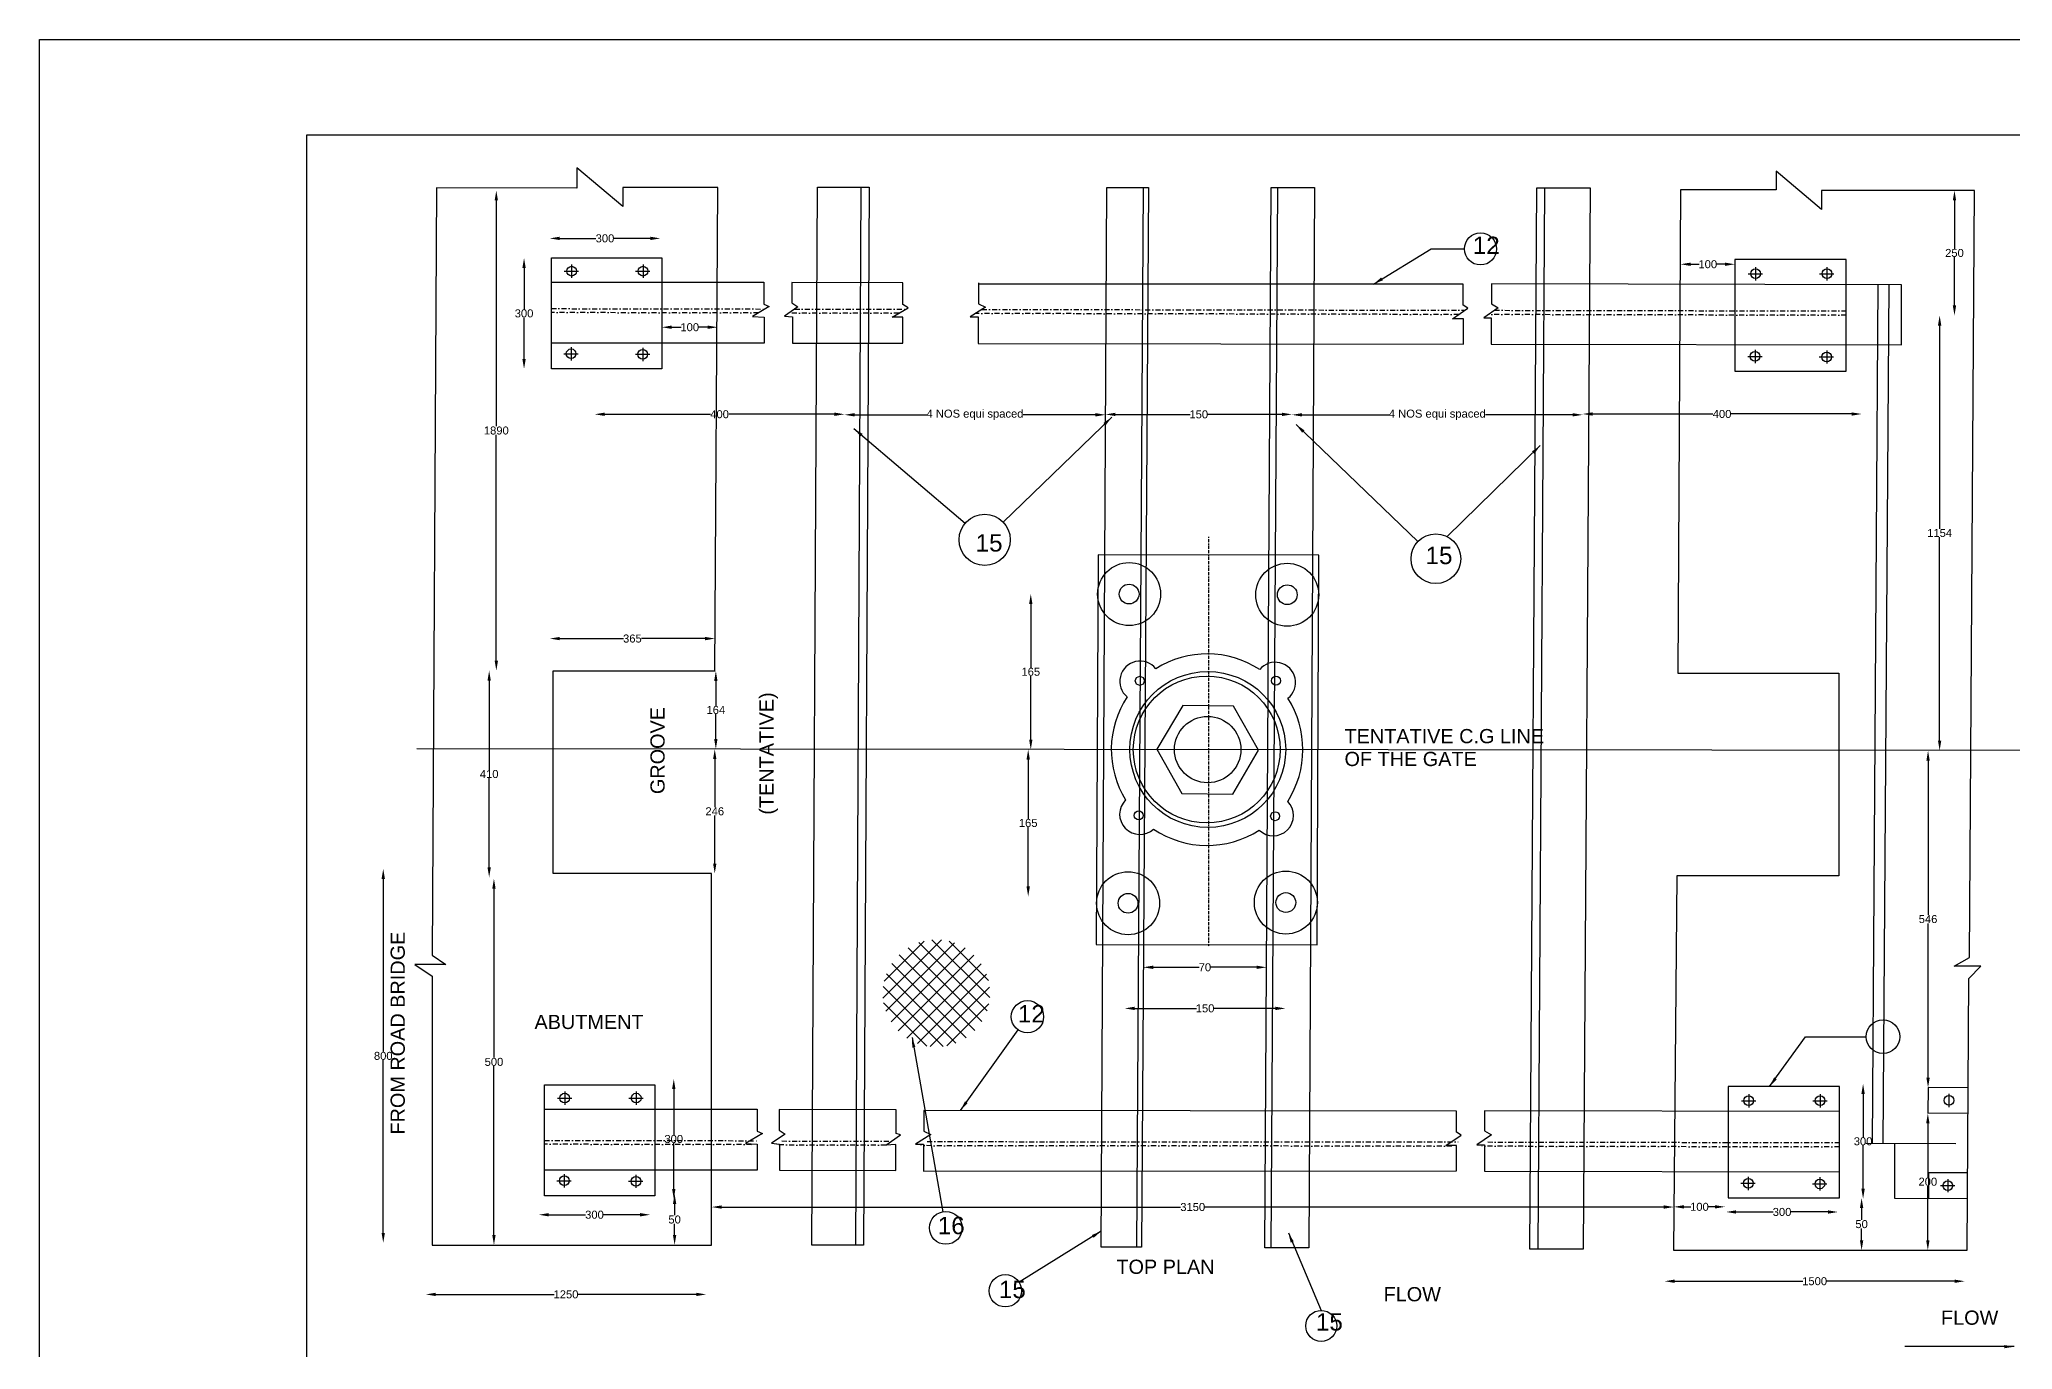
# Model space of a CAD drawing. Header units: metres. Extents: x 136 to 3094, y 92 to 1562.
# Drawn here: x 136 to 1122, y 907 to 1562 of the extents above; entities that cross this region are included whole.
import ezdxf

# ---------------------------------------------------------------- set-up
doc = ezdxf.new("R2010")
doc.units = ezdxf.units.M
doc.header["$MEASUREMENT"] = 0
doc.linetypes.add('DASHDOT', pattern=[1, 0.5, -0.25, 0, -0.25])
for name, color, linetype in [('DIMENSION', 7, 'Continuous'), ('DRAWING', 7, 'Continuous'), ('TEXT', 255, 'Continuous')]:
    doc.layers.add(name, color=color, linetype=linetype)
doc.styles.get("Standard").update_dxf_attribs({"font": 'ARIAL_1.TTF'})
doc.dimstyles.get("Standard").update_dxf_attribs({"dimtxt": 4, "dimasz": 5, "dimexe": 0.18, "dimexo": 0.0625, "dimgap": 0.09, "dimtad": 0, "dimtih": 1, "dimtoh": 1, "dimdec": 0, "dimzin": 0, "dimdsep": 46, "dimtxsty": 'Standard', "dimcen": 0, "dimse1": 1, "dimse2": 1, "dimadec": 0, "dimazin": 0, "dimtfac": 1, "dimtdec": 0, "dimtofl": 0, "dimtmove": 0, "dimatfit": 3, "dimfxl": 0, "dimtolj": 1, "dimtzin": 0, "dimarcsym": 0})
picture_1 = doc.add_image_def('image1.jpg', size_in_pixel=(7164, 3562))

# ---------------------------------------------------------------- blocks, each defined once
blk = doc.blocks.new('*D5')
at = {"layer": 'Defpoints', "color": 0}
for p in [(391.3, 1459.68), (446.53, 1462.65), (446.53, 1459.68)]:
    blk.add_point(p, dxfattribs=at)
at = {"layer": 'DIMENSION', "color": 0, "lineweight": -2}
for p, q in [((396.3, 1462.65), (414.41, 1462.65)), ((441.53, 1462.65), (423.42, 1462.65))]:
    blk.add_line(p, q, dxfattribs=at)
at = {"layer": 'DIMENSION', "color": 0}
for points in [[(396.3, 1463.48), (396.3, 1461.81), (391.3, 1462.65)], [(441.53, 1463.48), (441.53, 1461.81), (446.53, 1462.65)]]:
    blk.add_solid(points, dxfattribs=at)
at = {"layer": 'DIMENSION', "color": 0, "insert": (418.91, 1462.65), "char_height": 4, "attachment_point": 5}
blk.add_mtext('\\A1;300', dxfattribs=at)
blk = doc.blocks.new('*D6')
at = {"layer": 'Defpoints', "color": 0}
for p in [(392.13, 1452.87), (378.46, 1397.44), (392.13, 1397.44)]:
    blk.add_point(p, dxfattribs=at)
at = {"layer": 'DIMENSION', "color": 0, "lineweight": -2}
for p, q in [((378.46, 1447.87), (378.46, 1427.28)), ((378.46, 1402.44), (378.46, 1423.02))]:
    blk.add_line(p, q, dxfattribs=at)
at = {"layer": 'DIMENSION', "color": 0}
for points in [[(377.63, 1447.87), (379.3, 1447.87), (378.46, 1452.87)], [(377.63, 1402.44), (379.3, 1402.44), (378.46, 1397.44)]]:
    blk.add_solid(points, dxfattribs=at)
at = {"layer": 'DIMENSION', "color": 0, "insert": (378.46, 1425.15), "char_height": 4, "attachment_point": 5}
blk.add_mtext('\\A1;300', dxfattribs=at)
blk = doc.blocks.new('*D7')
at = {"layer": 'Defpoints', "color": 0}
for p in [(475.24, 1488.05), (447.29, 1418.24), (447.29, 1397.44)]:
    blk.add_point(p, dxfattribs=at)
at = {"layer": 'DIMENSION', "color": 0, "lineweight": -2}
for p, q in [((452.29, 1418.24), (456.95, 1418.24)), ((470.24, 1418.24), (465.58, 1418.24))]:
    blk.add_line(p, q, dxfattribs=at)
at = {"layer": 'DIMENSION', "color": 0}
for points in [[(452.29, 1419.08), (452.29, 1417.41), (447.29, 1418.24)], [(470.24, 1419.08), (470.24, 1417.41), (475.24, 1418.24)]]:
    blk.add_solid(points, dxfattribs=at)
at = {"layer": 'DIMENSION', "color": 0, "insert": (461.27, 1418.24), "char_height": 4, "attachment_point": 5}
blk.add_mtext('\\A1;100', dxfattribs=at)
blk = doc.blocks.new('*D8')
at = {"layer": 'Defpoints', "color": 0}
for p in [(956.51, 1486.99), (956.51, 1449.72), (983.68, 1452.05)]:
    blk.add_point(p, dxfattribs=at)
at = {"layer": 'DIMENSION', "color": 0, "lineweight": -2}
for p, q in [((961.51, 1449.72), (965.78, 1449.72)), ((978.68, 1449.72), (974.41, 1449.72))]:
    blk.add_line(p, q, dxfattribs=at)
at = {"layer": 'DIMENSION', "color": 0}
for points in [[(961.51, 1450.55), (961.51, 1448.89), (956.51, 1449.72)], [(978.68, 1450.55), (978.68, 1448.89), (983.68, 1449.72)]]:
    blk.add_solid(points, dxfattribs=at)
at = {"layer": 'DIMENSION', "color": 0, "insert": (970.09, 1449.72), "char_height": 4, "attachment_point": 5}
blk.add_mtext('\\A1;100', dxfattribs=at)
blk = doc.blocks.new('*D9')
at = {"layer": 'Defpoints', "color": 0}
for p in [(413.75, 1381.29), (538.62, 1381.29), (538.62, 1374.74)]:
    blk.add_point(p, dxfattribs=at)
at = {"layer": 'DIMENSION', "color": 0, "lineweight": -2}
for p, q in [((418.75, 1374.74), (471.6, 1374.74)), ((533.62, 1374.74), (480.77, 1374.74))]:
    blk.add_line(p, q, dxfattribs=at)
at = {"layer": 'DIMENSION', "color": 0}
for points in [[(418.75, 1375.58), (418.75, 1373.91), (413.75, 1374.74)], [(533.62, 1375.58), (533.62, 1373.91), (538.62, 1374.74)]]:
    blk.add_solid(points, dxfattribs=at)
at = {"layer": 'DIMENSION', "color": 0, "insert": (476.19, 1374.74), "char_height": 4, "attachment_point": 5}
blk.add_mtext('\\A1;400', dxfattribs=at)
blk = doc.blocks.new('*D10')
at = {"layer": 'Defpoints', "color": 0}
for p in [(538.62, 1374.74), (669.06, 1374.47), (669.06, 1370.26)]:
    blk.add_point(p, dxfattribs=at)
at = {"layer": 'DIMENSION', "color": 0, "lineweight": -2}
for p, q in [((543.62, 1374.47), (579.76, 1374.47)), ((664.06, 1374.47), (627.92, 1374.47))]:
    blk.add_line(p, q, dxfattribs=at)
at = {"layer": 'DIMENSION', "color": 0}
for points in [[(543.62, 1375.3), (543.62, 1373.64), (538.62, 1374.47)], [(664.06, 1375.3), (664.06, 1373.64), (669.06, 1374.47)]]:
    blk.add_solid(points, dxfattribs=at)
at = {"layer": 'DIMENSION', "color": 0, "insert": (603.84, 1374.47), "char_height": 4, "attachment_point": 5}
blk.add_mtext('\\A1;4 NOS equi spaced', dxfattribs=at)
blk = doc.blocks.new('*D11')
at = {"layer": 'Defpoints', "color": 0}
for p in [(669.06, 1374.47), (762.29, 1374.68), (762.29, 1374.47)]:
    blk.add_point(p, dxfattribs=at)
at = {"layer": 'DIMENSION', "color": 0, "lineweight": -2}
for p, q in [((674.06, 1374.68), (711.36, 1374.68)), ((757.29, 1374.68), (719.99, 1374.68))]:
    blk.add_line(p, q, dxfattribs=at)
at = {"layer": 'DIMENSION', "color": 0}
for points in [[(674.06, 1375.51), (674.06, 1373.84), (669.06, 1374.68)], [(757.29, 1375.51), (757.29, 1373.84), (762.29, 1374.68)]]:
    blk.add_solid(points, dxfattribs=at)
at = {"layer": 'DIMENSION', "color": 0, "insert": (715.68, 1374.68), "char_height": 4, "attachment_point": 5}
blk.add_mtext('\\A1;150', dxfattribs=at)
blk = doc.blocks.new('*D16')
at = {"layer": 'Defpoints', "color": 0}
for p in [(762.29, 1374.68), (907.53, 1374.68), (907.53, 1374.47)]:
    blk.add_point(p, dxfattribs=at)
at = {"layer": 'DIMENSION', "color": 0, "lineweight": -2}
for p, q in [((767.29, 1374.47), (810.83, 1374.47)), ((902.53, 1374.47), (858.99, 1374.47))]:
    blk.add_line(p, q, dxfattribs=at)
at = {"layer": 'DIMENSION', "color": 0}
for points in [[(767.29, 1375.31), (767.29, 1373.64), (762.29, 1374.47)], [(902.53, 1375.31), (902.53, 1373.64), (907.53, 1374.47)]]:
    blk.add_solid(points, dxfattribs=at)
at = {"layer": 'DIMENSION', "color": 0, "insert": (834.91, 1374.47), "char_height": 4, "attachment_point": 5}
blk.add_mtext('\\A1;4 NOS equi spaced ', dxfattribs=at)
blk = doc.blocks.new('*D17')
at = {"layer": 'Defpoints', "color": 0}
for p in [(907.53, 1374.47), (1046.93, 1374.88), (1046.93, 1374.47)]:
    blk.add_point(p, dxfattribs=at)
at = {"layer": 'DIMENSION', "color": 0, "lineweight": -2}
for p, q in [((912.53, 1374.88), (972.65, 1374.88)), ((1041.93, 1374.88), (981.81, 1374.88))]:
    blk.add_line(p, q, dxfattribs=at)
at = {"layer": 'DIMENSION', "color": 0}
for points in [[(912.53, 1375.71), (912.53, 1374.04), (907.53, 1374.88)], [(1041.93, 1375.71), (1041.93, 1374.04), (1046.93, 1374.88)]]:
    blk.add_solid(points, dxfattribs=at)
at = {"layer": 'DIMENSION', "color": 0, "insert": (977.23, 1374.88), "char_height": 4, "attachment_point": 5}
blk.add_mtext('\\A1;400 ', dxfattribs=at)
blk = doc.blocks.new('*D18')
at = {"layer": 'Defpoints', "color": 0}
for p in [(365.71, 1486.63), (364.6, 1246.58), (365.71, 1246.58)]:
    blk.add_point(p, dxfattribs=at)
at = {"layer": 'DIMENSION', "color": 0, "lineweight": -2}
for p, q in [((364.6, 1481.63), (364.6, 1368.74)), ((364.6, 1251.58), (364.6, 1364.47))]:
    blk.add_line(p, q, dxfattribs=at)
at = {"layer": 'DIMENSION', "color": 0}
for points in [[(363.77, 1481.63), (365.43, 1481.63), (364.6, 1486.63)], [(363.77, 1251.58), (365.43, 1251.58), (364.6, 1246.58)]]:
    blk.add_solid(points, dxfattribs=at)
at = {"layer": 'DIMENSION', "color": 0, "insert": (364.6, 1366.61), "char_height": 4, "attachment_point": 5}
blk.add_mtext('\\A1;1890', dxfattribs=at)
blk = doc.blocks.new('*D19')
at = {"layer": 'Defpoints', "color": 0}
for p in [(364.6, 1246.58), (361.03, 1143.29), (364.6, 1143.29)]:
    blk.add_point(p, dxfattribs=at)
at = {"layer": 'DIMENSION', "color": 0, "lineweight": -2}
for p, q in [((361.03, 1241.58), (361.03, 1197.06)), ((361.03, 1148.29), (361.03, 1192.8))]:
    blk.add_line(p, q, dxfattribs=at)
at = {"layer": 'DIMENSION', "color": 0}
for points in [[(360.2, 1241.58), (361.87, 1241.58), (361.03, 1246.58)], [(360.2, 1148.29), (361.87, 1148.29), (361.03, 1143.29)]]:
    blk.add_solid(points, dxfattribs=at)
at = {"layer": 'DIMENSION', "color": 0, "insert": (361.03, 1194.93), "char_height": 4, "attachment_point": 5}
blk.add_mtext('\\A1;410', dxfattribs=at)
blk = doc.blocks.new('*D20')
at = {"layer": 'Defpoints', "color": 0}
for p in [(360.92, 1142.61), (360.92, 959.51), (363.42, 959.51)]:
    blk.add_point(p, dxfattribs=at)
at = {"layer": 'DIMENSION', "color": 0, "lineweight": -2}
for p, q in [((363.42, 1137.61), (363.42, 1053.19)), ((363.42, 964.51), (363.42, 1048.93))]:
    blk.add_line(p, q, dxfattribs=at)
at = {"layer": 'DIMENSION', "color": 0}
for points in [[(362.58, 1137.61), (364.25, 1137.61), (363.42, 1142.61)], [(362.58, 964.51), (364.25, 964.51), (363.42, 959.51)]]:
    blk.add_solid(points, dxfattribs=at)
at = {"layer": 'DIMENSION', "color": 0, "insert": (363.42, 1051.06), "char_height": 4, "attachment_point": 5}
blk.add_mtext('\\A1;500', dxfattribs=at)
blk = doc.blocks.new('*D21')
at = {"layer": 'Defpoints', "color": 0}
for p in [(473.9, 1262.64), (391.32, 1257.38), (473.9, 1256.9)]:
    blk.add_point(p, dxfattribs=at)
at = {"layer": 'DIMENSION', "color": 0, "lineweight": -2}
for p, q in [((396.32, 1262.64), (428.09, 1262.64)), ((468.9, 1262.64), (437.13, 1262.64))]:
    blk.add_line(p, q, dxfattribs=at)
at = {"layer": 'DIMENSION', "color": 0}
for points in [[(396.32, 1263.47), (396.32, 1261.8), (391.32, 1262.64)], [(468.9, 1263.47), (468.9, 1261.8), (473.9, 1262.64)]]:
    blk.add_solid(points, dxfattribs=at)
at = {"layer": 'DIMENSION', "color": 0, "insert": (432.61, 1262.64), "char_height": 4, "attachment_point": 5}
blk.add_mtext('\\A1;365', dxfattribs=at)
blk = doc.blocks.new('*D22')
at = {"layer": 'Defpoints', "color": 0}
for p in [(473.84, 1246.49), (473.79, 1207.4), (474.32, 1207.4)]:
    blk.add_point(p, dxfattribs=at)
at = {"layer": 'DIMENSION', "color": 0, "lineweight": -2}
for p, q in [((474.32, 1241.49), (474.32, 1229.08)), ((474.32, 1212.4), (474.32, 1224.81))]:
    blk.add_line(p, q, dxfattribs=at)
at = {"layer": 'DIMENSION', "color": 0}
for points in [[(473.49, 1241.49), (475.15, 1241.49), (474.32, 1246.49)], [(473.49, 1212.4), (475.15, 1212.4), (474.32, 1207.4)]]:
    blk.add_solid(points, dxfattribs=at)
at = {"layer": 'DIMENSION', "color": 0, "insert": (474.32, 1226.94), "char_height": 4, "attachment_point": 5}
blk.add_mtext('\\A1;164', dxfattribs=at)
blk = doc.blocks.new('*D23')
at = {"layer": 'Defpoints', "color": 0}
for p in [(473.79, 1207.4), (473.78, 1145.19), (473.79, 1145.19)]:
    blk.add_point(p, dxfattribs=at)
at = {"layer": 'DIMENSION', "color": 0, "lineweight": -2}
for p, q in [((473.78, 1202.4), (473.78, 1178.43)), ((473.78, 1150.19), (473.78, 1174.16))]:
    blk.add_line(p, q, dxfattribs=at)
at = {"layer": 'DIMENSION', "color": 0}
for points in [[(472.94, 1202.4), (474.61, 1202.4), (473.78, 1207.4)], [(472.94, 1150.19), (474.61, 1150.19), (473.78, 1145.19)]]:
    blk.add_solid(points, dxfattribs=at)
at = {"layer": 'DIMENSION', "color": 0, "insert": (473.78, 1176.3), "char_height": 4, "attachment_point": 5}
blk.add_mtext('\\A1;246', dxfattribs=at)
blk = doc.blocks.new('*D24')
at = {"layer": 'Defpoints', "color": 0}
for p in [(385.84, 976.87), (441.47, 976.87), (441.47, 974.68)]:
    blk.add_point(p, dxfattribs=at)
at = {"layer": 'DIMENSION', "color": 0, "lineweight": -2}
for p, q in [((390.84, 974.68), (409.16, 974.68)), ((436.47, 974.68), (418.16, 974.68))]:
    blk.add_line(p, q, dxfattribs=at)
at = {"layer": 'DIMENSION', "color": 0}
for points in [[(390.84, 975.51), (390.84, 973.85), (385.84, 974.68)], [(436.47, 975.51), (436.47, 973.85), (441.47, 974.68)]]:
    blk.add_solid(points, dxfattribs=at)
at = {"layer": 'DIMENSION', "color": 0, "insert": (413.66, 974.68), "char_height": 4, "attachment_point": 5}
blk.add_mtext('\\A1;300', dxfattribs=at)
blk = doc.blocks.new('*D25')
at = {"layer": 'Defpoints', "color": 0}
for p in [(329.35, 937.06), (469.5, 937.06), (469.5, 934.87)]:
    blk.add_point(p, dxfattribs=at)
at = {"layer": 'DIMENSION', "color": 0, "lineweight": -2}
for p, q in [((334.35, 934.87), (393.55, 934.87)), ((464.5, 934.87), (405.29, 934.87))]:
    blk.add_line(p, q, dxfattribs=at)
at = {"layer": 'DIMENSION', "color": 0}
for points in [[(334.35, 935.7), (334.35, 934.03), (329.35, 934.87)], [(464.5, 935.7), (464.5, 934.03), (469.5, 934.87)]]:
    blk.add_solid(points, dxfattribs=at)
at = {"layer": 'DIMENSION', "color": 0, "insert": (399.42, 934.87), "char_height": 4, "attachment_point": 5}
blk.add_mtext('\\A1;1250', dxfattribs=at)
blk = doc.blocks.new('*D26')
at = {"layer": 'Defpoints', "color": 0}
for p in [(459.42, 1042.49), (453.29, 982.55), (459.42, 982.55)]:
    blk.add_point(p, dxfattribs=at)
at = {"layer": 'DIMENSION', "color": 0, "lineweight": -2}
for p, q in [((453.29, 1037.49), (453.29, 1014.65)), ((453.29, 987.55), (453.29, 1010.39))]:
    blk.add_line(p, q, dxfattribs=at)
at = {"layer": 'DIMENSION', "color": 0}
for points in [[(452.46, 1037.49), (454.13, 1037.49), (453.29, 1042.49)], [(452.46, 987.55), (454.13, 987.55), (453.29, 982.55)]]:
    blk.add_solid(points, dxfattribs=at)
at = {"layer": 'DIMENSION', "color": 0, "insert": (453.29, 1012.52), "char_height": 4, "attachment_point": 5}
blk.add_mtext('\\A1;300', dxfattribs=at)
blk = doc.blocks.new('*D27')
at = {"layer": 'Defpoints', "color": 0}
for p in [(453.71, 985.05), (453.71, 959.51), (453.71, 959.51)]:
    blk.add_point(p, dxfattribs=at)
at = {"layer": 'DIMENSION', "color": 0, "lineweight": -2}
for p, q in [((453.71, 980.05), (453.71, 974.42)), ((453.71, 964.51), (453.71, 970.15))]:
    blk.add_line(p, q, dxfattribs=at)
at = {"layer": 'DIMENSION', "color": 0}
for points in [[(452.88, 980.05), (454.54, 980.05), (453.71, 985.05)], [(452.88, 964.51), (454.54, 964.51), (453.71, 959.51)]]:
    blk.add_solid(points, dxfattribs=at)
at = {"layer": 'DIMENSION', "color": 0, "insert": (453.71, 972.28), "char_height": 4, "attachment_point": 5}
blk.add_mtext('\\A1;50', dxfattribs=at)
blk = doc.blocks.new('*D28')
at = {"layer": 'Defpoints', "color": 0}
for p in [(685.81, 1284.9), (631.73, 1207.15), (682.97, 1207.15)]:
    blk.add_point(p, dxfattribs=at)
at = {"layer": 'DIMENSION', "color": 0, "lineweight": -2}
for p, q in [((631.73, 1279.9), (631.73, 1248.16)), ((631.73, 1212.15), (631.73, 1243.89))]:
    blk.add_line(p, q, dxfattribs=at)
at = {"layer": 'DIMENSION', "color": 0}
for points in [[(630.9, 1279.9), (632.56, 1279.9), (631.73, 1284.9)], [(630.9, 1212.15), (632.56, 1212.15), (631.73, 1207.15)]]:
    blk.add_solid(points, dxfattribs=at)
at = {"layer": 'DIMENSION', "color": 0, "insert": (631.73, 1246.03), "char_height": 4, "attachment_point": 5}
blk.add_mtext('\\A1;165', dxfattribs=at)
blk = doc.blocks.new('*D29')
at = {"layer": 'Defpoints', "color": 0}
for p in [(631.73, 1207.15), (630.43, 1133.77), (631.73, 1133.77)]:
    blk.add_point(p, dxfattribs=at)
at = {"layer": 'DIMENSION', "color": 0, "lineweight": -2}
for p, q in [((630.43, 1202.15), (630.43, 1172.59)), ((630.43, 1138.77), (630.43, 1168.33))]:
    blk.add_line(p, q, dxfattribs=at)
at = {"layer": 'DIMENSION', "color": 0}
for points in [[(629.6, 1202.15), (631.26, 1202.15), (630.43, 1207.15)], [(629.6, 1138.77), (631.26, 1138.77), (630.43, 1133.77)]]:
    blk.add_solid(points, dxfattribs=at)
at = {"layer": 'DIMENSION', "color": 0, "insert": (630.43, 1170.46), "char_height": 4, "attachment_point": 5}
blk.add_mtext('\\A1;165', dxfattribs=at)
blk = doc.blocks.new('*D30')
at = {"layer": 'Defpoints', "color": 0}
for p in [(687.94, 1096.47), (749.55, 1098.34), (749.55, 1096.11)]:
    blk.add_point(p, dxfattribs=at)
at = {"layer": 'DIMENSION', "color": 0, "lineweight": -2}
for p, q in [((692.94, 1098.34), (715.81, 1098.34)), ((744.55, 1098.34), (721.68, 1098.34))]:
    blk.add_line(p, q, dxfattribs=at)
at = {"layer": 'DIMENSION', "color": 0}
for points in [[(692.94, 1099.18), (692.94, 1097.51), (687.94, 1098.34)], [(744.55, 1099.18), (744.55, 1097.51), (749.55, 1098.34)]]:
    blk.add_solid(points, dxfattribs=at)
at = {"layer": 'DIMENSION', "color": 0, "insert": (718.74, 1098.34), "char_height": 4, "attachment_point": 5}
blk.add_mtext('\\A1;70', dxfattribs=at)
blk = doc.blocks.new('*D31')
at = {"layer": 'Defpoints', "color": 0}
for p in [(678.65, 1077.81), (678.65, 1076.87), (759.01, 1076.87)]:
    blk.add_point(p, dxfattribs=at)
at = {"layer": 'DIMENSION', "color": 0, "lineweight": -2}
for p, q in [((683.65, 1077.81), (714.52, 1077.81)), ((754.01, 1077.81), (723.15, 1077.81))]:
    blk.add_line(p, q, dxfattribs=at)
at = {"layer": 'DIMENSION', "color": 0}
for points in [[(683.65, 1078.64), (683.65, 1076.97), (678.65, 1077.81)], [(754.01, 1078.64), (754.01, 1076.97), (759.01, 1077.81)]]:
    blk.add_solid(points, dxfattribs=at)
at = {"layer": 'DIMENSION', "color": 0, "insert": (718.83, 1077.81), "char_height": 4, "attachment_point": 5}
blk.add_mtext('\\A1;150', dxfattribs=at)
blk = doc.blocks.new('*D32')
at = {"layer": 'Defpoints', "color": 0}
for p in [(472.21, 976.72), (953.12, 978.53), (953.12, 975.8)]:
    blk.add_point(p, dxfattribs=at)
at = {"layer": 'DIMENSION', "color": 0, "lineweight": -2}
for p, q in [((477.21, 978.53), (706.61, 978.53)), ((948.12, 978.53), (718.72, 978.53))]:
    blk.add_line(p, q, dxfattribs=at)
at = {"layer": 'DIMENSION', "color": 0}
for points in [[(477.21, 979.36), (477.21, 977.69), (472.21, 978.53)], [(948.12, 979.36), (948.12, 977.69), (953.12, 978.53)]]:
    blk.add_solid(points, dxfattribs=at)
at = {"layer": 'DIMENSION', "color": 0, "insert": (712.66, 978.53), "char_height": 4, "attachment_point": 5}
blk.add_mtext('\\A1;3150 ', dxfattribs=at)
blk = doc.blocks.new('*D33')
at = {"layer": 'Defpoints', "color": 0}
for p in [(953.14, 978.76), (978.7, 978.76), (978.7, 978.63)]:
    blk.add_point(p, dxfattribs=at)
at = {"layer": 'DIMENSION', "color": 0, "lineweight": -2}
for p, q in [((958.14, 978.63), (961.61, 978.63)), ((973.7, 978.63), (970.24, 978.63))]:
    blk.add_line(p, q, dxfattribs=at)
at = {"layer": 'DIMENSION', "color": 0}
for points in [[(958.14, 979.46), (958.14, 977.79), (953.14, 978.63)], [(973.7, 979.46), (973.7, 977.79), (978.7, 978.63)]]:
    blk.add_solid(points, dxfattribs=at)
at = {"layer": 'DIMENSION', "color": 0, "insert": (965.92, 978.63), "char_height": 4, "attachment_point": 5}
blk.add_mtext('\\A1;100 ', dxfattribs=at)
blk = doc.blocks.new('*D34')
at = {"layer": 'Defpoints', "color": 0}
for p in [(979.24, 978.54), (1035.17, 978.54), (1035.17, 976.06)]:
    blk.add_point(p, dxfattribs=at)
at = {"layer": 'DIMENSION', "color": 0, "lineweight": -2}
for p, q in [((984.24, 976.06), (1002.71, 976.06)), ((1030.17, 976.06), (1011.71, 976.06))]:
    blk.add_line(p, q, dxfattribs=at)
at = {"layer": 'DIMENSION', "color": 0}
for points in [[(984.24, 976.9), (984.24, 975.23), (979.24, 976.06)], [(1030.17, 976.9), (1030.17, 975.23), (1035.17, 976.06)]]:
    blk.add_solid(points, dxfattribs=at)
at = {"layer": 'DIMENSION', "color": 0, "insert": (1007.21, 976.06), "char_height": 4, "attachment_point": 5}
blk.add_mtext('\\A1;300', dxfattribs=at)
blk = doc.blocks.new('*D35')
at = {"layer": 'Defpoints', "color": 0}
for p in [(1046.97, 983.02), (1048.81, 983.02), (1048.81, 956.91)]:
    blk.add_point(p, dxfattribs=at)
at = {"layer": 'DIMENSION', "color": 0, "lineweight": -2}
for p, q in [((1046.97, 978.02), (1046.97, 972.1)), ((1046.97, 961.91), (1046.97, 967.84))]:
    blk.add_line(p, q, dxfattribs=at)
at = {"layer": 'DIMENSION', "color": 0}
for points in [[(1046.14, 978.02), (1047.81, 978.02), (1046.97, 983.02)], [(1046.14, 961.91), (1047.81, 961.91), (1046.97, 956.91)]]:
    blk.add_solid(points, dxfattribs=at)
at = {"layer": 'DIMENSION', "color": 0, "insert": (1046.97, 969.97), "char_height": 4, "attachment_point": 5}
blk.add_mtext('\\A1;50', dxfattribs=at)
blk = doc.blocks.new('*D36')
at = {"layer": 'Defpoints', "color": 0}
for p in [(1046.91, 1040.06), (1047.71, 1040.06), (1046.91, 982.67)]:
    blk.add_point(p, dxfattribs=at)
at = {"layer": 'DIMENSION', "color": 0, "lineweight": -2}
for p, q in [((1047.71, 1035.06), (1047.71, 1013.49)), ((1047.71, 987.67), (1047.71, 1009.23))]:
    blk.add_line(p, q, dxfattribs=at)
at = {"layer": 'DIMENSION', "color": 0}
for points in [[(1046.87, 1035.06), (1048.54, 1035.06), (1047.71, 1040.06)], [(1046.87, 987.67), (1048.54, 987.67), (1047.71, 982.67)]]:
    blk.add_solid(points, dxfattribs=at)
at = {"layer": 'DIMENSION', "color": 0, "insert": (1047.71, 1011.36), "char_height": 4, "attachment_point": 5}
blk.add_mtext('\\A1;300', dxfattribs=at)
blk = doc.blocks.new('*D37')
at = {"layer": 'Defpoints', "color": 0}
for p in [(1081.79, 1486.6), (1081.79, 1424.11), (1093.39, 1424.11)]:
    blk.add_point(p, dxfattribs=at)
at = {"layer": 'DIMENSION', "color": 0, "lineweight": -2}
for p, q in [((1093.39, 1481.6), (1093.39, 1457.49)), ((1093.39, 1429.11), (1093.39, 1453.22))]:
    blk.add_line(p, q, dxfattribs=at)
at = {"layer": 'DIMENSION', "color": 0}
for points in [[(1092.56, 1481.6), (1094.23, 1481.6), (1093.39, 1486.6)], [(1092.56, 1429.11), (1094.23, 1429.11), (1093.39, 1424.11)]]:
    blk.add_solid(points, dxfattribs=at)
at = {"layer": 'DIMENSION', "color": 0, "insert": (1093.39, 1455.35), "char_height": 4, "attachment_point": 5}
blk.add_mtext('\\A1;250', dxfattribs=at)
blk = doc.blocks.new('*D38')
at = {"layer": 'Defpoints', "color": 0}
for p in [(1093.39, 1424.11), (1085.98, 1206.67), (1093.14, 1206.67)]:
    blk.add_point(p, dxfattribs=at)
at = {"layer": 'DIMENSION', "color": 0, "lineweight": -2}
for p, q in [((1085.98, 1419.11), (1085.98, 1317.52)), ((1085.98, 1211.67), (1085.98, 1313.26))]:
    blk.add_line(p, q, dxfattribs=at)
at = {"layer": 'DIMENSION', "color": 0}
for points in [[(1085.14, 1419.11), (1086.81, 1419.11), (1085.98, 1424.11)], [(1085.14, 1211.67), (1086.81, 1211.67), (1085.98, 1206.67)]]:
    blk.add_solid(points, dxfattribs=at)
at = {"layer": 'DIMENSION', "color": 0, "insert": (1085.98, 1315.39), "char_height": 4, "attachment_point": 5}
blk.add_mtext('\\A1;1154', dxfattribs=at)
blk = doc.blocks.new('*D39')
at = {"layer": 'Defpoints', "color": 0}
for p in [(1085.98, 1206.67), (1080.18, 1038.2), (1080.18, 1038.2)]:
    blk.add_point(p, dxfattribs=at)
at = {"layer": 'DIMENSION', "color": 0, "lineweight": -2}
for p, q in [((1080.18, 1201.67), (1080.18, 1124.57)), ((1080.18, 1043.2), (1080.18, 1120.3))]:
    blk.add_line(p, q, dxfattribs=at)
at = {"layer": 'DIMENSION', "color": 0}
for points in [[(1079.35, 1201.67), (1081.01, 1201.67), (1080.18, 1206.67)], [(1079.35, 1043.2), (1081.01, 1043.2), (1080.18, 1038.2)]]:
    blk.add_solid(points, dxfattribs=at)
at = {"layer": 'DIMENSION', "color": 0, "insert": (1080.18, 1122.43), "char_height": 4, "attachment_point": 5}
blk.add_mtext('\\A1;546', dxfattribs=at)
blk = doc.blocks.new('*D40')
at = {"layer": 'Defpoints', "color": 0}
for p in [(1080.35, 1025.43), (1080.07, 956.91), (1080.07, 956.91)]:
    blk.add_point(p, dxfattribs=at)
at = {"layer": 'DIMENSION', "color": 0, "lineweight": -2}
for p, q in [((1080.07, 1020.43), (1080.07, 993.3)), ((1080.07, 961.91), (1080.07, 989.04))]:
    blk.add_line(p, q, dxfattribs=at)
at = {"layer": 'DIMENSION', "color": 0}
for points in [[(1079.24, 1020.43), (1080.91, 1020.43), (1080.07, 1025.43)], [(1079.24, 961.91), (1080.91, 961.91), (1080.07, 956.91)]]:
    blk.add_solid(points, dxfattribs=at)
at = {"layer": 'DIMENSION', "color": 0, "insert": (1080.07, 991.17), "char_height": 4, "attachment_point": 5}
blk.add_mtext('\\A1;200', dxfattribs=at)
blk = doc.blocks.new('*D43')
at = {"layer": 'Defpoints', "color": 0}
for p in [(948.55, 938.86), (1098.45, 941.45), (1098.45, 938.86)]:
    blk.add_point(p, dxfattribs=at)
at = {"layer": 'DIMENSION', "color": 0, "lineweight": -2}
for p, q in [((953.55, 941.45), (1017.63, 941.45)), ((1093.45, 941.45), (1029.37, 941.45))]:
    blk.add_line(p, q, dxfattribs=at)
at = {"layer": 'DIMENSION', "color": 0}
for points in [[(953.55, 942.28), (953.55, 940.62), (948.55, 941.45)], [(1093.45, 942.28), (1093.45, 940.62), (1098.45, 941.45)]]:
    blk.add_solid(points, dxfattribs=at)
at = {"layer": 'DIMENSION', "color": 0, "insert": (1023.5, 941.45), "char_height": 4, "attachment_point": 5}
blk.add_mtext('\\A1;1500', dxfattribs=at)
blk = doc.blocks.new('*D44')
at = {"layer": 'Defpoints', "color": 0}
for p in [(313.71, 1147.55), (308.09, 960.58), (313.71, 960.58)]:
    blk.add_point(p, dxfattribs=at)
at = {"layer": 'DIMENSION', "color": 0, "lineweight": -2}
for p, q in [((308.09, 1142.55), (308.09, 1056.19)), ((308.09, 965.58), (308.09, 1051.93))]:
    blk.add_line(p, q, dxfattribs=at)
at = {"layer": 'DIMENSION', "color": 0}
for points in [[(307.26, 1142.55), (308.92, 1142.55), (308.09, 1147.55)], [(307.26, 965.58), (308.92, 965.58), (308.09, 960.58)]]:
    blk.add_solid(points, dxfattribs=at)
at = {"layer": 'DIMENSION', "color": 0, "insert": (308.09, 1054.06), "char_height": 4, "attachment_point": 5}
blk.add_mtext('\\A1;800 ', dxfattribs=at)

msp = doc.modelspace()

# ---------------------------------------------------------------- hatches: boundary and pattern name
at = {"layer": 'DRAWING'}
h = msp.add_hatch(dxfattribs=at)
h.set_pattern_fill('ANSI37', color=256, scale=45, style=0)
edge = h.paths.add_edge_path()
edge.add_arc((584.53, 1085.37), 26.79, 0, 360)

# ---------------------------------------------------------------- linework, layer by layer
for points in [[(269.97, 1514.36), (2974.27, 1514.36), (2974.27, 157.65), (269.97, 157.65)], [(392.13, 1452.87), (447.29, 1452.87), (447.29, 1397.44), (392.13, 1397.44)], [(1039.28, 1452.05), (983.68, 1452.05), (983.68, 1396.36), (1039.28, 1396.36)], [(745.54, 1206.83), (733.04, 1228.94), (707.64, 1229.18), (694.74, 1207.3), (707.24, 1185.18), (732.64, 1184.95)], [(388.72, 1039.56), (443.88, 1039.56), (443.88, 984.14), (388.72, 984.14)], [(1035.87, 1038.75), (980.27, 1038.75), (980.27, 983.06), (1035.87, 983.06)]]:
    msp.add_lwpolyline(points, close=True, dxfattribs=at)
for points in [[(334.76, 1487.89), (332.51, 1104.45), (339.4, 1099.82), (323.82, 1099.82), (332.56, 1093.86), (332.56, 959.51), (472.21, 959.51), (472.21, 1145.19), (392.94, 1145.19), (392.94, 1246.49), (473.84, 1246.49), (475.24, 1488.05), (427.79, 1488.05), (427.79, 1478.55), (404.83, 1497.88), (404.83, 1487.82), (334.76, 1487.89)], [(1103.33, 1486.6), (1026.89, 1486.6), (1026.89, 1477.07), (1004.22, 1496.28), (1004.22, 1486.99), (956.51, 1486.99), (955.13, 1245.41), (1035.62, 1245.41), (1035.62, 1144.07), (954.63, 1144.07), (952.95, 956.91), (1099.72, 956.91), (1100.61, 1092.75), (1106.54, 1098.93), (1093.29, 1098.93), (1100.86, 1103.22), (1103.33, 1486.6)], [(525.14, 1488.29), (550.99, 1488.29), (548.13, 959.48), (522.37, 959.48), (525.14, 1488.29)], [(546.82, 1488.29), (544.09, 959.48)], [(669.67, 1488.15), (690.61, 1488.15), (687, 958.43), (666.93, 958.43), (669.67, 1488.15)], [(687.84, 1488.15), (684.59, 958.43)], [(751.85, 1488.08), (773.57, 1488), (770.69, 958.1), (748.74, 958.1), (751.85, 1488.08)], [(754.96, 1488.07), (751.68, 958.1)], [(884.72, 1487.93), (911.23, 1487.93), (907.78, 957.55), (881.1, 957.55), (884.72, 1487.93)], [(888.53, 1487.93), (885.2, 957.55)], [(392.13, 1440.7), (498.37, 1440.7), (498.37, 1429.73), (501.03, 1428.55), (492.59, 1423.57), (498.45, 1423.24), (498.45, 1410.33), (392.13, 1410.33)], [(398.54, 1446.27), (405.71, 1446.27)], [(402.23, 1449.55), (402.23, 1442.93)], [(434.24, 1446.27), (441.41, 1446.27)], [(437.92, 1449.55), (437.92, 1442.93)], [(512.32, 1440.63), (512.32, 1430.43), (515.32, 1428.36), (508.58, 1423.83), (512.59, 1423.43), (512.59, 1410.34), (567.78, 1410.34), (567.78, 1423.2), (562.38, 1423.2), (570.38, 1428), (567.78, 1429.67), (567.78, 1440.49), (512.32, 1440.63)], [(605.57, 1440.4), (605.57, 1429.96), (609.11, 1428.28), (601.51, 1423.52), (605.46, 1423.52), (605.46, 1410.1), (847.95, 1409.85), (847.95, 1422.52), (842.58, 1422.52), (850.18, 1427.76), (847.91, 1429.32), (847.91, 1439.83), (605.57, 1439.83)], [(861.99, 1439.87), (861.99, 1429.9), (865.37, 1427.98), (858.15, 1422.91), (861.83, 1422.91), (861.83, 1409.72), (1066.86, 1409.47), (1066.86, 1439.51), (861.99, 1439.87)], [(990.27, 1444.97), (997.44, 1444.97)], [(993.96, 1448.25), (993.96, 1441.63)], [(1025.97, 1444.97), (1033.14, 1444.97)], [(1029.66, 1448.25), (1029.66, 1441.63)], [(1055.02, 1439.53), (1052.2, 1010.35)], [(1057.81, 1010.29), (1060.76, 1439.52)], [(398.3, 1404.98), (405.48, 1404.98)], [(401.99, 1408.26), (401.99, 1401.64)], [(434.1, 1404.7), (441.27, 1404.7)], [(437.79, 1407.98), (437.79, 1401.36)], [(990.04, 1403.69), (997.21, 1403.69)], [(993.72, 1406.96), (993.72, 1400.34)], [(1025.83, 1403.4), (1033, 1403.4)], [(1029.52, 1406.68), (1029.52, 1400.06)], [(665.37, 1304.45), (664.48, 1109.82), (774.85, 1109.65), (775.72, 1304.28), (665.37, 1304.45)], [(1133.93, 1206.62), (324.85, 1207.57)], [(398.81, 1036.25), (398.81, 1029.63)], [(434.51, 1036.25), (434.51, 1029.63)], [(1100.25, 1038.08), (1080.18, 1038.2), (1080.07, 1025.42), (1100.17, 1025.69)], [(388.72, 1027.4), (494.95, 1027.4), (494.95, 1016.43), (497.61, 1015.25), (489.17, 1010.27), (495.04, 1009.93), (495.04, 997.03), (388.72, 997.03)], [(395.12, 1032.97), (402.3, 1032.97)], [(430.82, 1032.97), (437.99, 1032.97)], [(505.89, 1027.21), (505.89, 1017.01), (508.89, 1014.95), (502.15, 1010.41), (506.15, 1010.02), (506.15, 996.92), (564.28, 996.82), (564.25, 1009.81), (559.3, 1009.44), (566.67, 1014.58), (564.37, 1015.3), (564.48, 1027.06), (505.89, 1027.21)], [(578.21, 1026.84), (578.21, 1016.39), (581.75, 1014.71), (574.15, 1009.96), (578.1, 1009.96), (578.1, 996.53), (844.54, 996.55), (844.54, 1009.22), (839.17, 1009.22), (846.76, 1014.46), (844.49, 1016.02), (844.49, 1026.53), (578.21, 1026.84)], [(858.57, 1026.57), (858.57, 1016.59), (861.95, 1014.68), (854.73, 1009.61), (858.42, 1009.61), (858.42, 996.42), (1035.87, 996.17), (1035.87, 1026.21), (858.57, 1026.57)], [(986.86, 1031.67), (994.03, 1031.67)], [(990.54, 1034.95), (990.54, 1028.33)], [(1022.55, 1031.67), (1029.73, 1031.67)], [(1026.24, 1034.95), (1026.24, 1028.33)], [(1090.65, 1035.11), (1090.65, 1028.49)], [(1049.07, 1010.48), (1093.99, 1010.21)], [(1063.34, 1010.4), (1063.44, 983.03), (1099.89, 982.8)], [(394.89, 991.68), (402.06, 991.68)], [(398.58, 994.96), (398.58, 988.34)], [(430.68, 991.4), (437.86, 991.4)], [(434.37, 994.67), (434.37, 988.05)], [(986.62, 990.39), (993.79, 990.39)], [(990.31, 993.66), (990.31, 987.04)], [(1022.42, 990.1), (1029.59, 990.1)], [(1026.11, 993.38), (1026.11, 986.76)], [(1099.98, 995.64), (1080.42, 995.55), (1080.34, 982.92)], [(1086.38, 989.24), (1093.55, 989.24)], [(1090.07, 992.52), (1090.07, 985.9)]]:
    msp.add_lwpolyline(points, dxfattribs=at)
at = {"layer": 'DRAWING', "linetype": 'DASHDOT', "ltscale": 5}
for points in [[(392.13, 1427.54), (498.99, 1427.35)], [(495.63, 1425.37), (392.13, 1425.59)], [(565.74, 1425.22), (510.82, 1425.33)], [(513.77, 1427.32), (569.08, 1427.22)], [(845.63, 1424.62), (604.09, 1425.13)], [(607.32, 1427.16), (848.69, 1426.73)], [(1039.28, 1424.21), (860.53, 1424.59)], [(863.55, 1426.7), (1039.28, 1426.39)], [(388.72, 1011.87), (495.57, 1011.68)], [(492.21, 1009.7), (388.72, 1009.92)], [(559.3, 1009.44), (504.38, 1009.55)], [(507.34, 1011.54), (562.65, 1011.44)], [(842.21, 1008.96), (576.73, 1009.21)], [(579.96, 1011.23), (845.27, 1011.07)], [(1035.87, 1008.54), (857.12, 1008.92)], [(860.14, 1011.04), (1035.87, 1010.73)]]:
    msp.add_lwpolyline(points, dxfattribs=at)
at = {"layer": 'DRAWING'}
for centre, radius in [((856.52, 1457.37), 8.01), ((402.23, 1446.27), 2.43), ((437.92, 1446.27), 2.43), ((993.96, 1444.97), 2.43), ((1029.66, 1444.97), 2.43), ((401.99, 1404.98), 2.43), ((437.79, 1404.7), 2.43), ((993.72, 1403.69), 2.43), ((1029.52, 1403.4), 2.43), ((608.68, 1312), 12.79), ((834.18, 1302.57), 12.42), ((680.88, 1284.9), 15.74), ((759.9, 1284.54), 15.74), ((680.88, 1284.9), 4.94), ((759.9, 1284.54), 4.94), ((720.19, 1207.21), 38.96), ((719.66, 1207.19), 36.7), ((686.23, 1241.52), 2.25), ((754.26, 1241.57), 2.25), ((720.14, 1207.18), 16.59), ((685.7, 1174.25), 2.25), ((753.86, 1173.88), 2.25), ((680.36, 1130.37), 15.74), ((759.21, 1130.72), 15.74), ((680.36, 1130.37), 4.94), ((759.21, 1130.72), 4.94), ((630.08, 1073.64), 8.08), ((1057.67, 1063.67), 8.37), ((398.81, 1032.97), 2.43), ((434.51, 1032.97), 2.43), ((990.54, 1031.67), 2.43), ((1026.24, 1031.67), 2.43), ((1090.65, 1031.83), 2.43), ((398.58, 991.68), 2.43), ((434.37, 991.4), 2.43), ((990.31, 990.39), 2.43), ((1026.11, 990.1), 2.43), ((1090.07, 989.24), 2.43), ((589.26, 968.1), 8.2), ((618.99, 936.67), 8.08), ((776.88, 919.13), 7.73)]:
    msp.add_circle(centre, radius, dxfattribs=at)
for centre, radius, start, end in [((719.84, 1207.11), 47.87, 56.68754, 122.33748), ((686.32, 1241.28), 10.1, 38.39333, 230.50503), ((753.94, 1240.7), 10.1, 308.51999, 140.63169), ((719.84, 1207.11), 47.87, 146.56088, 211.67491), ((719.84, 1207.11), 47.87, 327.30542, 32.46414), ((686.24, 1174.83), 10.1, 134.96136, 312.74525), ((752.92, 1174.18), 10.1, 225.7881, 44.46298), ((719.84, 1207.11), 47.87, 236.0317, 302.94566)]:
    msp.add_arc(centre, radius, start, end, dxfattribs=at)
at = {"layer": 'TEXT', "linetype": 'DASHDOT'}
msp.add_lwpolyline([(720.63, 1313.47), (720.63, 1108.85)], dxfattribs=at)

# ---------------------------------------------------------------- texts
at = {"layer": 'DIMENSION'}
for s, p in [('12', (852.62, 1454.82)), ('15', (604.14, 1306.12)), ('15', (829.01, 1299.85)), ('12', (625.26, 1070.77)), ('16', (585.23, 964.96)), ('15', (615.76, 933.01)), ('15', (774.22, 916.77))]:
    msp.add_text(s, height=8.677, dxfattribs=at).set_placement(p)
at = {"layer": 'TEXT'}
for s, height, p in [('(TENTATIVE) ', 7.0992, (503.17, 1174.62)), ('GROOVE', 7.099, (448.72, 1184.91)), ('FROM ROAD BRIDGE ', 7.0992, (318.87, 1014.76))]:
    msp.add_text(s, height=height, rotation=90, dxfattribs=at).set_placement(p)
for s, height, p in [('TENTATIVE C.G LINE', 7.0992, (788.53, 1210.34)), ('OF THE GATE', 7.0992, (788.53, 1198.93)), ('ABUTMENT ', 7.099, (383.67, 1067.49)), ('TOP PLAN ', 7.099, (674.52, 945.13)), ('FLOW ', 7.099, (808.07, 931.42)), ('FLOW ', 7.099, (1086.66, 919.7))]:
    msp.add_text(s, height=height, dxfattribs=at).set_placement(p)

# ---------------------------------------------------------------- dimensions: what is measured, and where the dimension line sits
at = {"layer": 'DIMENSION'}
for base, p1, p2, text, picture, middle in [((364.6, 1246.58), (365.71, 1486.63), (365.71, 1246.58), '1890', '*D18', (364.6, 1366.61)), ((1093.39, 1424.11), (1081.79, 1486.6), (1081.79, 1424.11), '250', '*D37', (1093.39, 1455.35)), ((378.46, 1397.44), (392.13, 1452.87), (392.13, 1397.44), '300', '*D6', (378.46, 1425.15)), ((1085.98, 1206.67), (1093.39, 1424.11), (1093.14, 1206.67), '1154', '*D38', (1085.98, 1315.39)), ((631.73, 1207.15), (685.81, 1284.9), (682.97, 1207.15), '165', '*D28', (631.73, 1246.03)), ((361.03, 1143.29), (364.6, 1246.58), (364.6, 1143.29), '410', '*D19', (361.03, 1194.93)), ((474.32, 1207.4), (473.84, 1246.49), (473.79, 1207.4), '164', '*D22', (474.32, 1226.94)), ((473.78, 1145.19), (473.79, 1207.4), (473.79, 1145.19), '246', '*D23', (473.78, 1176.3)), ((630.43, 1133.77), (631.73, 1207.15), (631.73, 1133.77), '165', '*D29', (630.43, 1170.46)), ((1080.18, 1038.2), (1085.98, 1206.67), (1080.18, 1038.2), '546', '*D39', (1080.18, 1122.43)), ((308.09, 960.58), (313.71, 1147.55), (313.71, 960.58), '800 ', '*D44', (308.09, 1054.06)), ((363.42, 959.51), (360.92, 1142.61), (360.92, 959.51), '500', '*D20', (363.42, 1051.06)), ((453.29, 982.55), (459.42, 1042.49), (459.42, 982.55), '300', '*D26', (453.29, 1012.52)), ((1047.71, 1040.06), (1046.91, 982.67), (1046.91, 1040.06), '300', '*D36', (1047.71, 1011.36)), ((1080.07, 956.91), (1080.35, 1025.43), (1080.07, 956.91), '200', '*D40', (1080.07, 991.17)), ((453.71, 959.51), (453.71, 985.05), (453.71, 959.51), '50', '*D27', (453.71, 972.28)), ((1046.97, 983.02), (1048.81, 956.91), (1048.81, 983.02), '50', '*D35', (1046.97, 969.97))]:
    dim = msp.add_linear_dim(base=base, p1=p1, p2=p2, angle=90, text=text, dimstyle='Standard', dxfattribs=at)
    dim.commit()
    dim.dimension.update_dxf_attribs({"geometry": picture, "text_midpoint": middle})
for base, p1, p2, text, picture, middle in [((447.29, 1418.24), (475.24, 1488.05), (447.29, 1397.44), '100', '*D7', (461.27, 1418.24)), ((446.53, 1462.65), (391.3, 1459.68), (446.53, 1459.68), '300', '*D5', (418.91, 1462.65)), ((538.62, 1374.74), (413.75, 1381.29), (538.62, 1381.29), '400', '*D9', (476.19, 1374.74)), ((669.06, 1374.47), (538.62, 1374.74), (669.06, 1370.26), '4 NOS equi spaced', '*D10', (603.84, 1374.47)), ((907.53, 1374.47), (762.29, 1374.68), (907.53, 1374.68), '4 NOS equi spaced ', '*D16', (834.91, 1374.47)), ((762.29, 1374.68), (669.06, 1374.47), (762.29, 1374.47), '150', '*D11', (715.68, 1374.68)), ((1046.93, 1374.88), (907.53, 1374.47), (1046.93, 1374.47), '400 ', '*D17', (977.23, 1374.88)), ((473.9, 1262.64), (391.32, 1257.38), (473.9, 1256.9), '365', '*D21', (432.61, 1262.64)), ((749.55, 1098.34), (687.94, 1096.47), (749.55, 1096.11), '70', '*D30', (718.74, 1098.34)), ((678.65, 1077.81), (759.01, 1076.87), (678.65, 1076.87), '150', '*D31', (718.83, 1077.81)), ((441.47, 974.68), (385.84, 976.87), (441.47, 976.87), '300', '*D24', (413.66, 974.68)), ((953.12, 978.53), (472.21, 976.72), (953.12, 975.8), '3150 ', '*D32', (712.66, 978.53)), ((978.7, 978.63), (953.14, 978.76), (978.7, 978.76), '100 ', '*D33', (965.92, 978.63)), ((1035.17, 976.06), (979.24, 978.54), (1035.17, 978.54), '300', '*D34', (1007.21, 976.06)), ((469.5, 934.87), (329.35, 937.06), (469.5, 937.06), '1250', '*D25', (399.42, 934.87)), ((1098.45, 941.45), (948.55, 938.86), (1098.45, 938.86), '1500', '*D43', (1023.5, 941.45))]:
    dim = msp.add_linear_dim(base=base, p1=p1, p2=p2, text=text, dimstyle='Standard', dxfattribs=at)
    dim.commit()
    dim.dimension.update_dxf_attribs({"geometry": picture, "text_midpoint": middle})
dim = msp.add_linear_dim(base=(956.51, 1449.72), p1=(983.68, 1452.05), p2=(956.51, 1486.99), text='100', dimstyle='Standard', dxfattribs=at)
dim.commit()
dim.dimension.update_dxf_attribs({"geometry": '*D8', "text_midpoint": (970.09, 1449.72), "dimtype": 160})

# ---------------------------------------------------------------- pictures from other files: only their frames are drawn
at = {"color": 2}
image = msp.add_image(picture_1, insert=(136.26, 91.64), size_in_units=(2957.36, 1470.42), dxfattribs=dict(at, fade=36))
image.dxf.flags = 7

# ---------------------------------------------------------------- leaders
at = {"layer": 'DIMENSION'}
msp.add_leader([(1123.26, 908.75), (1068.53, 908.75)], dimstyle='Standard', override={"dimgap": 0.09, "dimtad": 0}, dxfattribs=at)
at = {"layer": 'DRAWING'}
for points in [[(803.05, 1439.83), (831.84, 1457.37), (848.51, 1457.37)], [(672.21, 1373.3), (617.88, 1320.88)], [(543.35, 1367.56), (598.93, 1320.29)], [(764.34, 1369.6), (825.22, 1311.17)], [(886.39, 1359.11), (839.86, 1313.61)], [(596.57, 1026.82), (625.38, 1067.08)], [(572.4, 1063.27), (587.83, 976.18)], [(1001, 1038.75), (1018.9, 1063.58), (1049.3, 1063.67)], [(666.97, 966.5), (625.85, 940.93)], [(760.45, 965.65), (776.88, 926.85)]]:
    msp.add_leader(points, dimstyle='Standard', override={"dimgap": 0.09, "dimtad": 0}, dxfattribs=at)

doc.saveas('drawing.dxf')
